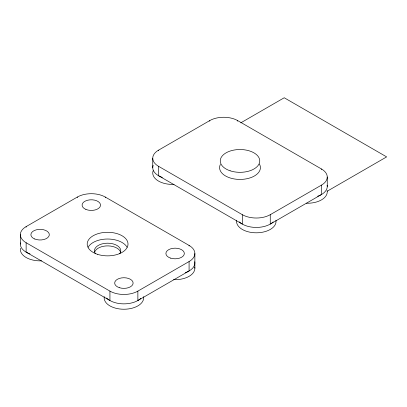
<?xml version="1.0" encoding="UTF-8"?>
<svg xmlns="http://www.w3.org/2000/svg" width="407" height="407" viewBox="0 0 407 407"><rect width="100%" height="100%" fill="white"/><g stroke="black" fill="none" stroke-linecap="round" stroke-linejoin="round"><path stroke-width="0.61" d="M20.35 234.671L20.35 244.078M152.742 158.237L152.742 167.643M327.259 186.457L327.259 177.05M26.134 242.735L109.936 291.117L109.936 300.524L26.134 252.142L26.134 242.735A19.75 11.406 0 0 1 26.134 226.607L77.345 197.044A19.75 11.406 0 0 1 105.281 197.044L189.082 245.421A19.75 11.406 0 0 1 189.082 261.548L189.082 270.96L137.871 300.524L137.871 291.117L189.082 261.548M158.527 166.3L242.328 214.682L242.328 224.089L158.527 175.707L158.527 166.3A19.75 11.406 0 0 1 158.527 150.173L209.737 120.604A19.75 11.406 0 0 1 237.673 120.604L321.474 168.986A19.75 11.406 0 0 1 321.474 185.114L321.474 194.521L270.263 224.089L270.263 214.682L321.474 185.114M240.776 122.848L284.228 97.761L386.65 156.893L327.248 191.188M321.474 168.986L321.474 169.577M237.673 120.604L237.673 121.194M209.737 120.604L209.737 121.194M194.867 253.485L194.867 268.269M189.082 245.421L189.082 246.011M158.527 150.173L158.527 150.763M105.281 197.044L105.281 197.629M77.345 197.044L77.345 197.629M26.134 226.607L26.134 227.198M327.152 190.659A19.75 11.406 0 0 1 306.486 203.225M327.152 185.282A19.75 11.406 0 0 1 317.638 196.25M275.941 220.223A19.75 11.406 0 0 1 256.293 232.804A19.75 11.406 0 0 1 236.65 220.223M273.25 221.876A19.75 11.406 0 0 1 239.336 221.876M174.023 184.391A19.75 11.406 0 0 1 153.159 170.681M162.362 177.432A19.75 11.406 0 0 1 153.159 165.308M270.263 214.682A19.75 11.406 0 0 1 242.328 214.682M259.447 164.067A20.411 11.783 0 0 1 240.344 179.426A20.411 11.783 0 0 1 220.35 164.453M194.76 267.094A19.75 11.406 0 0 1 173.58 279.64M194.76 261.716A19.75 11.406 0 0 1 185.246 272.685M143.549 296.657A19.75 11.406 0 0 1 123.901 309.239A19.75 11.406 0 0 1 104.258 296.657M140.858 298.311A19.75 11.406 0 0 1 123.586 303.861A19.75 11.406 0 0 1 106.634 297.995M41.631 260.826A19.75 11.406 0 0 1 20.457 248.28M29.97 253.871A19.75 11.406 0 0 1 20.457 242.903M137.871 291.117A19.75 11.406 0 0 1 109.936 291.117M88.161 247.227A20.411 11.783 0 0 1 107.606 239.016A20.411 11.783 0 0 1 127.055 247.227M95.523 253.82A13.166 7.601 0 0 1 107.606 243.198A13.166 7.601 0 0 1 119.694 253.82M94.719 251.928A13.166 7.601 0 0 1 108.282 245.894A13.166 7.601 0 0 1 120.706 252.701M230.123 170.798A19.75 11.406 0 0 0 259.752 160.923A19.75 11.406 0 0 0 230.123 151.048A19.75 11.406 0 0 0 230.123 170.798M97.4 254.283A20.411 11.783 0 0 0 128.017 244.078A20.411 11.783 0 0 0 97.4 233.872A20.411 11.783 0 0 0 97.4 254.283M119.292 287.663A9.219 5.322 0 0 0 133.12 283.053A9.219 5.322 0 0 0 119.292 278.444A9.219 5.322 0 0 0 119.292 287.663M34.692 238.98A9.219 5.322 0 0 0 49.272 235.221A9.219 5.322 0 0 0 36.34 229.813A9.219 5.322 0 0 0 34.692 238.98M170.502 258.094A9.219 5.322 0 0 0 184.33 253.485A9.219 5.322 0 0 0 170.502 248.881A9.219 5.322 0 0 0 170.502 258.094M85.902 209.417A9.219 5.322 0 0 0 100.483 205.657A9.219 5.322 0 0 0 87.556 200.244A9.219 5.322 0 0 0 85.902 209.417"/></g></svg>
